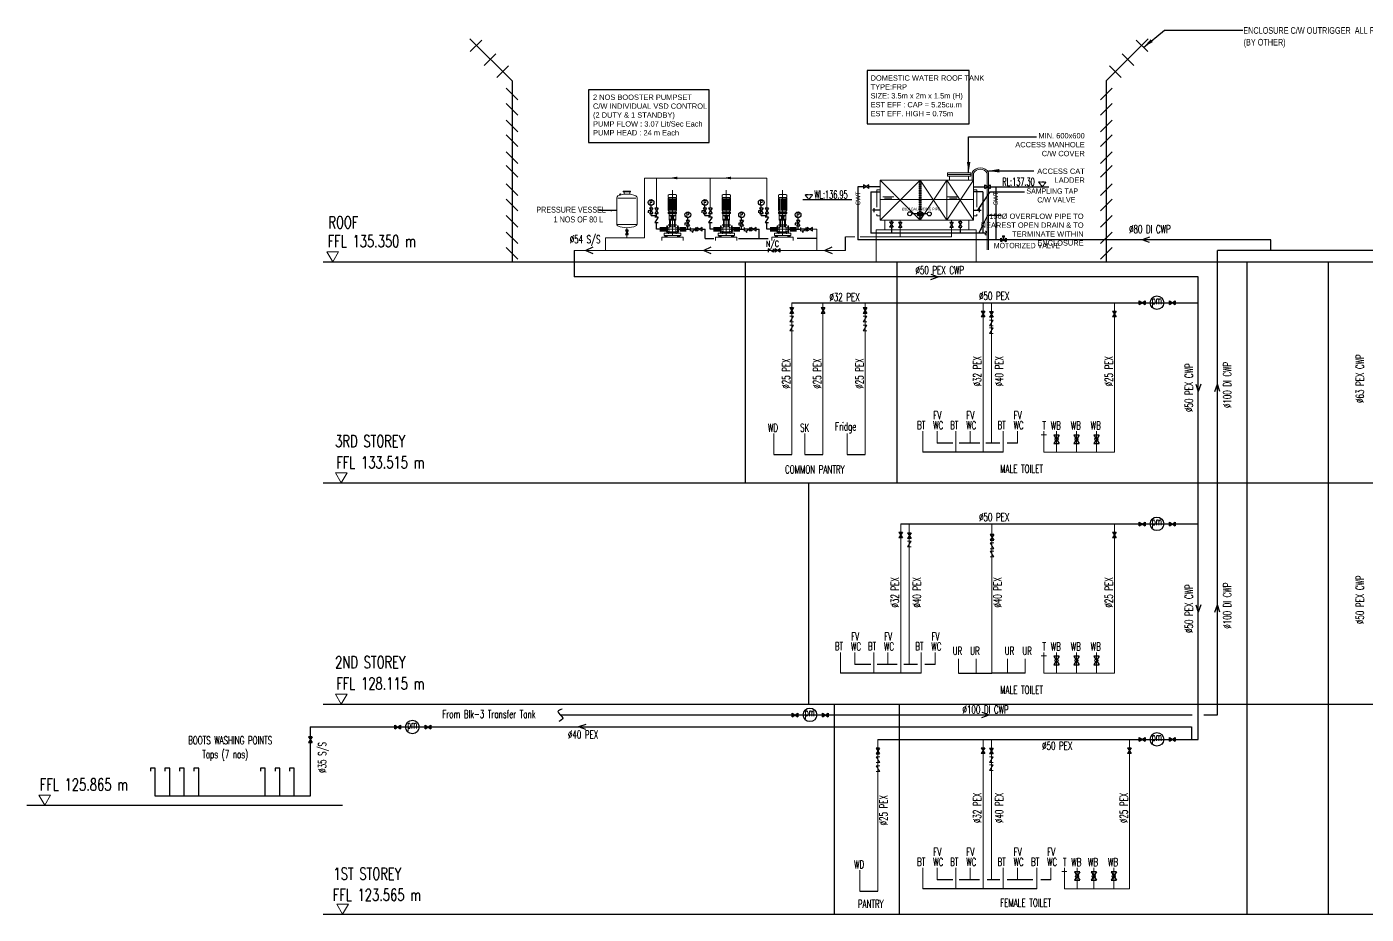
# Model space of a CAD drawing. Header units: millimetres. Extents: x -25453 to 37620, y -352922 to -318638.
# Drawn here: x -25453 to -347, y -335271 to -318638 of the extents above; entities that cross this region are included whole.
import ezdxf
from ezdxf.enums import TextEntityAlignment as Align

# ---------------------------------------------------------------- set-up
doc = ezdxf.new("R2010")
doc.units = ezdxf.units.MM
doc.header["$LTSCALE"] = 0.1
for name, pattern in [('CENTER2', [28.575, 19.05, -3.175, 3.175, -3.175]), ('CHCENTER', [2.875, 2.5, -0.125, 0.125, -0.125]), ('Hidden', [1785.9375, 1190.625, -595.3125]), ('HIDDEN2', [4.7625, 3.175, -1.5875])]:
    doc.linetypes.add(name, pattern=pattern)
doc.layers.get('0').update_dxf_attribs({"color": 8})
for name, color, linetype in [('1', 8, 'CHCENTER'), ('FLOOR', 7, 'Continuous'), ('M-_DWAT----_T-', 7, 'Continuous'), ('M-_DWATCOPI_--_N', 160, 'Continuous'), ('M-_DWATCOPI_E', 160, 'Continuous'), ('M-_DWATHOPI_E-_N_PIPE', 3, 'Continuous'), ('M-_DWATHOPI_E-_N_TEXT', 7, 'Continuous'), ('M1_ANOTT2S-_T-', 7, 'Continuous'), ('M1_DWATCWG-_E-', 150, 'Continuous'), ('M1_DWATCWP-_E-', 160, 'Continuous'), ('M1_DWATCWT-_E-', 3, 'Continuous')]:
    doc.layers.add(name, color=color, linetype=linetype)
for name, color, linetype, lineweight in [('M1_ANOTT2W-_T-', 2, 'Continuous', 15), ('M1_ANOTT3S-_T-', 3, 'Continuous', 20), ('M1_DWATEQPT_E-', 7, 'Continuous', 20)]:
    doc.layers.add(name, color=color, linetype=linetype, lineweight=lineweight)
doc.styles.add('Arial', font='arial.ttf', dxfattribs={"width": 0.8, "height": 450})
doc.styles.add('m1', font='arial.ttf', dxfattribs={"width": 0.75, "height": 175})
doc.styles.add('RomanS', font='romans__.ttf', dxfattribs={"width": 0.7, "height": 450})
doc.styles.add('Simplex', font='simplex_.ttf', dxfattribs={"width": 0.7, "height": 381.8394})
doc.styles.add('Simplex-0.65', font='simplex.shx', dxfattribs={"width": 0.65})
doc.dimstyles.get("Standard").update_dxf_attribs({"dimtxt": 0.18, "dimasz": 0.18, "dimexe": 0.18, "dimexo": 0.0625, "dimgap": 0.09, "dimtad": 0, "dimtih": 1, "dimtoh": 1, "dimdec": 4, "dimzin": 0, "dimdsep": 46, "dimtxsty": 'Standard', "dimcen": 0.09, "dimadec": 0, "dimazin": 0, "dimtfac": 1, "dimtdec": 4, "dimtofl": 0, "dimtmove": 0, "dimatfit": 3, "dimfxl": 0, "dimtolj": 1, "dimtzin": 0, "dimarcsym": 0})
doc.dimstyles.new('STANDARD$7', dxfattribs={"dimscale": 500, "dimtxt": 3, "dimasz": 2, "dimexe": 3, "dimexo": 2, "dimgap": 2, "dimtad": 0, "dimdec": 1, "dimzin": 15, "dimdsep": 46, "dimtxsty": 'RomanS', "dimcen": 2, "dimdle": 3, "dimclrd": 256, "dimclre": 256, "dimclrt": 6, "dimadec": 0, "dimazin": 0, "dimtfac": 1, "dimtdec": 1, "dimtix": 1, "dimtmove": 2, "dimatfit": 3, "dimfxl": 0, "dimtolj": 1, "dimtzin": 15, "dimarcsym": 0})

# ---------------------------------------------------------------- blocks, each defined once
blk = doc.blocks.new('83MVpump-el')
for p, q in [((240, 1696), (284, 1717)), ((240, 1605), (240, 1696)), ((240, 1570), (275, 1605)), ((240, 1605), (560, 1605)), ((240, 1570), (240, 1134)), ((259, 1569), (259, 1134)), ((271, 1569), (271, 1134)), ((284, 1717), (516, 1717)), ((289, 1569), (289, 1134)), ((300, 1569), (300, 1134)), ((339, 1569), (339, 1134)), ((351, 1569), (351, 1134)), ((381, 1569), (381, 1134)), ((393, 1569), (393, 1134)), ((407, 1569), (407, 1134)), ((419, 1569), (419, 1134)), ((449, 1569), (449, 1134)), ((461, 1569), (461, 1134)), ((500, 1569), (500, 1134)), ((511, 1569), (511, 1134)), ((560, 1696), (516, 1717)), ((525, 1605), (560, 1570)), ((529, 1569), (529, 1134)), ((541, 1569), (541, 1134)), ((560, 1605), (560, 1696)), ((560, 1570), (560, 1134)), ((240, 1132), (275, 1097)), ((240, 1049), (240, 1003)), ((240, 1049), (560, 1049)), ((240, 1026), (560, 1026)), ((275, 1097), (525, 1097)), ((525, 1097), (560, 1132)), ((560, 1049), (560, 1003)), ((183, 541), (176, 500)), ((209, 541), (183, 541)), ((209, 541), (209, 288)), ((560, 1003), (240, 1003)), ((240, 582), (312, 582)), ((240, 564), (312, 564)), ((278, 503), (263, 415)), ((275, 1003), (275, 762)), ((275, 951), (525, 951)), ((275, 921), (525, 921)), ((275, 762), (525, 762)), ((285, 509), (509, 509)), ((291, 762), (291, 582)), ((291, 564), (291, 509)), ((300, 792), (500, 792)), ((306, 762), (306, 582)), ((306, 564), (306, 509)), ((317, 792), (317, 797)), ((317, 797), (327, 797)), ((318, 582), (323, 582)), ((318, 564), (323, 564)), ((327, 797), (327, 792)), ((327, 762), (327, 582)), ((327, 564), (327, 509)), ((332, 582), (402, 582)), ((332, 564), (402, 564)), ((345, 921), (354, 792)), ((347, 894), (453, 894)), ((368, 881), (368, 874)), ((368, 865), (368, 853)), ((368, 844), (368, 834)), ((368, 827), (368, 818)), ((368, 809), (368, 801)), ((379, 881), (379, 874)), ((379, 865), (379, 853)), ((379, 844), (379, 834)), ((379, 827), (379, 818)), ((379, 809), (379, 801)), ((389, 881), (389, 874)), ((389, 865), (389, 853)), ((389, 844), (389, 834)), ((389, 827), (389, 818)), ((389, 809), (389, 801)), ((400, 881), (400, 874)), ((400, 865), (400, 853)), ((400, 844), (400, 834)), ((400, 827), (400, 818)), ((400, 809), (400, 801)), ((410, 582), (417, 582)), ((410, 564), (417, 564)), ((411, 881), (411, 874)), ((411, 865), (411, 853)), ((411, 844), (411, 834)), ((411, 827), (411, 818)), ((411, 809), (411, 801)), ((421, 881), (421, 874)), ((421, 865), (421, 853)), ((421, 844), (421, 834)), ((421, 827), (421, 818)), ((421, 809), (421, 801)), ((423, 582), (484, 582)), ((423, 564), (484, 564)), ((432, 881), (432, 874)), ((432, 865), (432, 853)), ((432, 844), (432, 834)), ((432, 827), (432, 818)), ((432, 809), (432, 801)), ((455, 921), (446, 792)), ((473, 797), (473, 792)), ((483, 797), (473, 797)), ((473, 762), (473, 582)), ((473, 564), (473, 509)), ((483, 792), (483, 797)), ((490, 582), (497, 582)), ((490, 564), (497, 564)), ((494, 762), (494, 582)), ((494, 564), (494, 509)), ((503, 582), (560, 582)), ((503, 564), (560, 564)), ((509, 762), (509, 582)), ((509, 564), (509, 509)), ((516, 503), (532, 415)), ((525, 1003), (525, 762)), ((586, 541), (611, 541)), ((586, 541), (586, 288)), ((611, 541), (619, 500)), ((176, 500), (168, 495)), ((168, 495), (168, 334)), ((176, 329), (168, 334)), ((176, 500), (176, 329)), ((183, 288), (176, 329)), ((209, 288), (183, 288)), ((209, 492), (275, 487)), ((209, 338), (274, 343)), ((245, 268), (252, 301)), ((252, 301), (548, 301)), ((260, 315), (260, 248)), ((279, 315), (263, 415)), ((271, 301), (279, 315)), ((279, 315), (521, 315)), ((516, 315), (532, 415)), ((586, 492), (519, 487)), ((586, 338), (520, 343)), ((529, 301), (521, 315)), ((540, 315), (540, 248)), ((555, 268), (548, 301)), ((586, 288), (611, 288)), ((611, 288), (619, 329)), ((619, 500), (626, 495)), ((619, 500), (619, 329)), ((619, 329), (626, 334)), ((626, 495), (626, 334))]:
    blk.add_line(p, q)
at = {"color": 9, "linetype": 'CENTER2'}
for p, q in [((400, 1876), (400, 172)), ((-18, 415), (812, 415))]:
    blk.add_line(p, q, dxfattribs=at)
at = {"color": 9}
for p, q in [((0, 120), (800, 120)), ((0, 120), (0, 0)), ((88, 268), (706, 268)), ((88, 188), (88, 268)), ((88, 188), (706, 188)), ((117, 120), (117, 188)), ((209, 188), (117, 170)), ((117, 170), (206, 166)), ((206, 166), (117, 152)), ((117, 152), (206, 143)), ((206, 143), (117, 120)), ((209, 120), (209, 188)), ((592, 120), (592, 188)), ((683, 188), (592, 170)), ((592, 170), (680, 166)), ((680, 166), (592, 152)), ((592, 152), (680, 143)), ((680, 143), (592, 120)), ((683, 120), (683, 188)), ((706, 188), (706, 268)), ((800, 120), (800, 0))]:
    blk.add_line(p, q, dxfattribs=at)
for centre, radius, start, end in [((228, 1108), 61.1, 281.31, 349.1151), ((572, 1108), 61.1, 190.8849, 258.69), ((285, 502), 7.04, 90, 170.103), ((509, 502), 7.04, 9.897, 90)]:
    blk.add_arc(centre, radius, start, end)
blk = doc.blocks.new('83flexi')
at = {"color": 7}
for p, q in [((-200, 81), (-200, -81)), ((-200, 81), (-176, -81)), ((-176, -81), (-160, 81)), ((-160, 81), (-136, -81)), ((-136, -81), (-120, 81)), ((-120, 81), (-96, -81)), ((-96, -81), (-80, 81)), ((-80, 81), (-56, -81)), ((-56, -81), (-40, 81)), ((-40, 81), (-16, -81)), ((-16, -81), (0, 81)), ((0, 81), (0, -81))]:
    blk.add_line(p, q, dxfattribs=at)
blk = doc.blocks.new('83strainer')
at = {"color": 7}
for p, q in [((-200, 69), (-200, -69)), ((-200, 0), (0, 0)), ((-200, 0), (-84, -85)), ((0, 69), (0, -69)), ((-113, -123), (-55, -48))]:
    blk.add_line(p, q, dxfattribs=at)
blk = doc.blocks.new('83GATE')
at = {"layer": 'M1_DWATCWP-_E-'}
for p, q in [((-200, -64), (-200, 64)), ((-200, 64), (0, -64)), ((-200, -64), (0, 64)), ((0, 64), (0, -64))]:
    blk.add_line(p, q, dxfattribs=at)
blk = doc.blocks.new('83check')
at = {"color": 7, "linetype": 'Continuous'}
for p, q in [((-200, -64), (0, 64)), ((-200, -64), (-200, 64)), ((0, 64), (0, -64))]:
    blk.add_line(p, q, dxfattribs=at)
blk = doc.blocks.new('83PNEU-TANK')
at = {"layer": 'M1_DWATEQPT_E-'}
for p, q in [((-600, 1757), (-600, 220)), ((-526, 1741), (530, 1741)), ((-216, 2107), (-216, 2155)), ((-216, 2155), (216, 2155)), ((-216, 2131), (216, 2131)), ((-216, 2107), (216, 2107)), ((-168, 1966), (-168, 2107)), ((168, 1966), (168, 2107)), ((216, 2107), (216, 2155)), ((359, 1927), (375, 1976)), ((363, 1980), (371, 2002)), ((432, 1957), (363, 1980)), ((439, 1980), (371, 2002)), ((405, 1913), (420, 1961)), ((432, 1957), (439, 1980)), ((600, 1757), (600, 220)), ((-600, 187), (600, 187))]:
    blk.add_line(p, q, dxfattribs=at)
for centre, radius, start, end in [((-480, 1757), 120, 113.53658, 180), ((0, 655), 1322, 66.46342, 113.53658), ((480, 1757), 120, 0, 66.46342), ((0, 1322), 1322, 246.46342, 293.53658)]:
    blk.add_arc(centre, radius, start, end, dxfattribs=at)
at = {"layer": 'M1_DWATEQPT_E-', "linetype": 'Hidden'}
for centre, start, end in [((-480, 220), 180, 246.46342), ((480, 220), 293.53658, 0)]:
    blk.add_arc(centre, 120, start, end, dxfattribs=at)
blk = doc.blocks.new('A$C1F332EBA')
at = {"layer": 'M-_DWATHOPI_E-_N_PIPE', "color": 7, "linetype": 'Continuous'}
for p, q in [((0, 5573, 0), (1053, 4520, 0)), ((11, 5252, 0), (301, 5542, 0)), ((358, 4904), (648, 5195)), ((677, 4605, 0), (967, 4896, 0)), ((1053, 4520, 0), (1053, 0, 0)), ((904, 4338, 0), (1195, 4048, 0)), ((904, 3954, 0), (1195, 3663, 0)), ((904, 3543, 0), (1195, 3252, 0)), ((904, 3174, 0), (1195, 2883, 0)), ((904, 2747, 0), (1195, 2457, 0)), ((904, 2409, 0), (1195, 2118, 0)), ((904, 1952, 0), (1195, 1661, 0)), ((904, 1564, 0), (1195, 1273, 0)), ((904, 1156, 0), (1195, 866, 0)), ((904, 745, 0), (1195, 455, 0)), ((904, 361, 0), (1195, 70, 0))]:
    blk.add_line(p, q, dxfattribs=at)
blk = doc.blocks.new('83nbtap-g')
at = {"color": 5}
for p, q in [((0, 0), (290, 0)), ((223, -75), (223, 75))]:
    blk.add_line(p, q, dxfattribs=at)

msp = doc.modelspace()

# ---------------------------------------------------------------- linework, layer by layer
at = {"color": 7, "lineweight": 25}
for p, q in [((-19897, -323043), (21616, -323043)), ((-19897, -327188), (21616, -327188)), ((-19897, -331334), (21616, -331334)), ((-25453, -333229), (-19538, -333229)), ((-19897, -335271), (21616, -335271))]:
    msp.add_line(p, q, dxfattribs=at)
at = {"color": 7, "lineweight": 18, "flags": 128}
for points in [[(-19718, -323043), (-19609, -322854), (-19827, -322854)], [(-19560, -327188), (-19451, -327000), (-19669, -327000)], [(-19560, -331334), (-19451, -331145), (-19669, -331145)], [(-25116, -333229), (-25007, -333040), (-25225, -333040)], [(-19533, -335271), (-19424, -335083), (-19642, -335083)]]:
    msp.add_lwpolyline(points, close=True, dxfattribs=at)
at = {"layer": '1', "color": 7, "lineweight": -3}
for p, q in [((-6348, -321547, 1), (-6487, -321547, 1)), ((-6418, -321635, 0), (-6487, -321547, 1)), ((-6418, -321635, 0), (-6348, -321547, 1)), ((-10723, -321788, 1), (-10862, -321788, 1)), ((-10793, -321876, 0), (-10862, -321788, 1)), ((-10793, -321876, 0), (-10723, -321788, 1))]:
    msp.add_line(p, q, dxfattribs=at)
at = {"layer": '1', "color": 7, "linetype": 'Continuous', "lineweight": -3}
for p, q in [((-7291, -321635, 0), (-6298, -321635, 0)), ((-10906, -321876, 0), (-9987, -321876, 0))]:
    msp.add_line(p, q, dxfattribs=at)
at = {"layer": 'M-_DWATCOPI_--_N'}
for p, q in [((-2137, -322631, 0), (-9874, -322631, 0)), ((-2137, -322832, 0), (-2137, -322631, 0)), ((-20139, -331762), (-3622, -331762)), ((-3622, -331762), (-3622, -331994, 0))]:
    msp.add_line(p, q, dxfattribs=at)
at = {"layer": 'M-_DWATCOPI_--_N', "color": 8}
for p, q in [((-11982, -327188), (-11982, -323043)), ((-9141, -327188), (-9141, -323043)), ((-2577, -327188), (-2577, -323043)), ((-1055, -327188), (-1055, -323043)), ((-10794, -331334), (-10794, -327188)), ((-2577, -331334), (-2577, -327188)), ((-1055, -331334), (-1055, -327188)), ((-10312, -335271), (-10312, -331334)), ((-9093, -335271), (-9093, -331334)), ((-2577, -335271), (-2577, -331334)), ((-1055, -335271), (-1055, -331334))]:
    msp.add_line(p, q, dxfattribs=at)
at = {"layer": 'M-_DWATCOPI_E'}
for p, q in [((-9768, -321635, 0), (-9874, -321635, 0)), ((-9874, -321635, 0), (-9874, -321978, 0)), ((-9462, -321635, 0), (-9668, -321635, 0)), ((-7703, -321635, 0), (-7497, -321635, 0)), ((-7397, -321635, 0), (-7291, -321635, 0)), ((-7291, -321635, 0), (-7291, -321951, 0)), ((-9874, -321966, 0), (-9874, -322631, 0)), ((-7291, -321966, 0), (-7291, -322631, 0)), ((-10109, -322831, -3), (-10109, -322572, -3)), ((-15190, -322831, -3), (-15190, -323326, -3)), ((-3137, -331535), (-3137, -322832)), ((9565, -322832, 0), (-3137, -322832)), ((-3494, -323326, -1), (-15190, -323326, -2)), ((-3494, -331994), (-3494, -323326)), ((-11116, -323810, 0), (-4900, -323810, 0)), ((-4900, -323810, 0), (-4618, -323810, 0)), ((-4900, -323810, 0), (-4618, -323810, 0)), ((-4732, -323810, 0), (-3494, -323810)), ((-7150, -326610, 0), (-8657, -326610, 0)), ((-8094, -326443, 0), (-8392, -326443, 0)), ((-7592, -326443, 0), (-7974, -326443, 0)), ((-7217, -326443, 0), (-7474, -326443, 0)), ((-6885, -326443, 0), (-7078, -326443, 0)), ((-11453, -326653, 0), (-11116, -326653, 0)), ((-10868, -326653, 0), (-10531, -326653, 0)), ((-10077, -326653, 0), (-9740, -326653, 0)), ((-9071, -327955, 0), (-4900, -327955, 0)), ((-4900, -327955, 0), (-4618, -327955, 0)), ((-4900, -327955, 0), (-4618, -327955, 0)), ((-4732, -327955, 0), (-3494, -327955)), ((-9635, -330588, 0), (-9933, -330588, 0)), ((-9138, -330588, 0), (-9516, -330588, 0)), ((-8758, -330588, 0), (-9015, -330588, 0)), ((-8427, -330588, 0), (-8620, -330588, 0)), ((-8692, -330756, 0), (-10199, -330756, 0)), ((-7987, -330756, 0), (-7363, -330756, 0)), ((-6739, -330756, 0), (-7363, -330756, 0)), ((-15451, -331535), (-3609, -331535)), ((-3389, -331535), (-3137, -331535)), ((-20139, -331762), (-20139, -333058)), ((-9501, -331994, 0), (-4900, -331994, 0)), ((-4900, -331994, 0), (-4618, -331994, 0)), ((-4900, -331994, 0), (-4618, -331994, 0)), ((-4732, -331994, 0), (-3494, -331994)), ((-23047, -332533), (-23136, -332533)), ((-23136, -332533), (-23136, -332591)), ((-23047, -333058), (-23047, -332533)), ((-22774, -332533), (-22864, -332533)), ((-22864, -332533), (-22864, -332591)), ((-22774, -333058), (-22774, -332533)), ((-22502, -332533), (-22591, -332533)), ((-22591, -332533), (-22591, -332591)), ((-22502, -333058), (-22502, -332533)), ((-22230, -332533), (-22319, -332533)), ((-22319, -332533), (-22319, -332591)), ((-22230, -333058), (-22230, -332533)), ((-20983, -332533), (-21073, -332533)), ((-21073, -332533), (-21073, -332591)), ((-20983, -333058), (-20983, -332533)), ((-20711, -332533), (-20800, -332533)), ((-20800, -332533), (-20800, -332591)), ((-20711, -333058), (-20711, -332533)), ((-20439, -332533), (-20528, -332533)), ((-20528, -332533), (-20528, -332591)), ((-20439, -333058), (-20439, -332533)), ((-20139, -333058), (-23047, -333058)), ((-8094, -334628, 0), (-8392, -334628, 0)), ((-7595, -334628, 0), (-7974, -334628, 0)), ((-7217, -334628, 0), (-7451, -334628, 0)), ((-6593, -334628, 0), (-7078, -334628, 0)), ((-6256, -334628, 0), (-6443, -334628, 0)), ((-9838, -334838, 0), (-9501, -334838, 0)), ((-6521, -334795, 0), (-8657, -334795, 0))]:
    msp.add_line(p, q, dxfattribs=at)
msp.add_spline([(-15416, -331427), (-15498, -331471), (-15407, -331597), (-15481, -331658)], degree=3, dxfattribs=at)
at = {"layer": 'M-_DWATHOPI_E-_N_TEXT', "elevation": -3}
for points in [[(-9703, -320458), (-7790, -320458), (-7790, -319459), (-9703, -319459)], [(-14924, -320804), (-12660, -320804), (-12660, -319818), (-14924, -319818)]]:
    msp.add_lwpolyline(points, close=True, dxfattribs=at)
at = {"layer": 'M1_DWATCWG-_E-', "color": 6, "ltscale": 0.5}
for p, q in [((-9632, -321730, 0), (-9632, -322509, 0)), ((-9632, -321730, 0), (-9458, -321730, 0)), ((-7533, -321730, 0), (-7707, -321730, 0)), ((-7533, -321730, 0), (-7533, -322509, 0)), ((-9248, -322265, 0), (-9248, -322293, 0)), ((-7957, -322265, 0), (-7957, -322293, 0)), ((-7478, -322509, 0), (-9632, -322509, 0)), ((-9248, -322393, 0), (-9248, -322509, 0)), ((-7957, -322393, 0), (-7957, -322509, 0))]:
    msp.add_line(p, q, dxfattribs=at)
at = {"layer": 'M1_DWATCWP-_E-', "lineweight": 0}
for p, q in [((-13876, -321472, -3), (-13876, -322592, -3)), ((-11584, -321472, -3), (-13876, -321472, -3)), ((-13651, -322036, -3), (-13651, -321472, -3)), ((-12641, -322036, -3), (-12641, -321472, -3)), ((-11584, -322036, -3), (-11584, -321472, -3)), ((-9084, -322265, 0), (-9084, -322300, 0)), ((-8120, -322265, 0), (-8120, -322300, 0)), ((-13876, -322592, -3), (-14607, -322592, -3)), ((-14607, -322592, -3), (-14607, -322831, -3)), ((-14205, -322404, -3), (-14205, -322448, -3)), ((-14205, -322533, -3), (-14205, -322592, -3)), ((-10645, -322434, -3), (-10725, -322434, -3)), ((-10645, -322607, -3), (-10645, -322434, -3)), ((-10645, -322607, -3), (-10645, -322831, -3)), ((-10109, -322572, -3), (-9933, -322572, -3)), ((-9830, -322572, -2), (-8120, -322572, 0)), ((-9084, -322400, 0), (-9084, -322572, 0)), ((-8120, -322400, 0), (-8120, -322572, 0)), ((-15190, -322831, -3), (-10109, -322831, -3)), ((-11116, -323810, 0), (-11116, -326653, 0)), ((-10531, -323810, 0), (-10531, -326653, 0)), ((-9740, -323810, 0), (-9740, -326653, 0)), ((-7529, -323810, 0), (-7529, -326610, 0)), ((-7371, -323810, 0), (-7371, -326443, 0)), ((-5066, -323810, 0), (-5066, -326610, 0)), ((-11150, -324063, 0), (-11081, -324063, 0)), ((-11081, -324063, 0), (-11150, -324170, 0)), ((-11116, -323902, 0), (-11116, -324136, 0)), ((-11116, -324009, 0), (-11116, -324063, 0)), ((-11116, -324009, 0), (-11116, -324063, 0)), ((-10531, -323902, 0), (-10531, -324136, 0)), ((-10531, -324009, 0), (-10531, -324063, 0)), ((-10531, -324009, 0), (-10531, -324063, 0)), ((-9774, -324063, 0), (-9705, -324063, 0)), ((-9705, -324063, 0), (-9774, -324170, 0)), ((-9740, -323902, 0), (-9740, -324136, 0)), ((-9740, -324009, 0), (-9740, -324063, 0)), ((-9740, -324009, 0), (-9740, -324063, 0)), ((-7371, -323974, 0), (-7371, -324208, 0)), ((-7371, -324081, 0), (-7371, -324136, 0)), ((-7371, -324081, 0), (-7371, -324136, 0)), ((-11150, -324170, 0), (-11081, -324170, 0)), ((-11150, -324233, 0), (-11081, -324233, 0)), ((-11081, -324233, 0), (-11150, -324339, 0)), ((-11150, -324339, 0), (-11081, -324339, 0)), ((-9774, -324170, 0), (-9705, -324170, 0)), ((-9774, -324233, 0), (-9705, -324233, 0)), ((-9705, -324233, 0), (-9774, -324339, 0)), ((-9774, -324339, 0), (-9705, -324339, 0)), ((-7405, -324136, 0), (-7337, -324136, 0)), ((-7337, -324136, 0), (-7405, -324243, 0)), ((-7405, -324243, 0), (-7337, -324243, 0)), ((-7405, -324281, 0), (-7337, -324281, 0)), ((-7337, -324281, 0), (-7405, -324388, 0)), ((-7405, -324388, 0), (-7337, -324388, 0)), ((-11453, -326653, 0), (-11453, -326261, 0)), ((-10868, -326653, 0), (-10868, -326261, 0)), ((-10077, -326653, 0), (-10077, -326261, 0)), ((-8657, -326610, 0), (-8657, -326219, 0)), ((-8392, -326443, 0), (-8392, -326219, 0)), ((-8037, -326610, 0), (-8037, -326219, 0)), ((-7772, -326443, 0), (-7772, -326219, 0)), ((-7150, -326610, 0), (-7150, -326219, 0)), ((-6885, -326443, 0), (-6885, -326219, 0)), ((-6439, -326285), (-6341, -326285)), ((-6390, -326610, 0), (-6390, -326219, 0)), ((-6151, -326610, 0), (-6151, -326219, 0)), ((-5777, -326610, 0), (-5777, -326219, 0)), ((-5403, -326610, 0), (-5403, -326219, 0)), ((-6390, -326610, 0), (-5066, -326610, 0)), ((-9071, -327955, 0), (-9071, -330756, 0)), ((-8913, -327955, 0), (-8913, -330588, 0)), ((-8913, -328120, 0), (-8913, -328354, 0)), ((-7363, -327955, 0), (-7363, -330756, 0)), ((-7363, -327955, 0), (-7363, -328154, 0)), ((-5066, -327955, 0), (-5066, -330756, 0)), ((-8947, -328281, 0), (-8878, -328281, 0)), ((-8878, -328281, 0), (-8947, -328388, 0)), ((-8947, -328388, 0), (-8878, -328388, 0)), ((-8913, -328227, 0), (-8913, -328281, 0)), ((-8913, -328227, 0), (-8913, -328281, 0)), ((-7329, -328313, 0), (-7398, -328313, 0)), ((-7398, -328313, 0), (-7329, -328420, 0)), ((-7363, -328259, 0), (-7363, -328313, 0)), ((-7363, -328259, 0), (-7363, -328313, 0)), ((-7329, -328420, 0), (-7398, -328420, 0)), ((-7329, -328467, 0), (-7398, -328467, 0)), ((-7398, -328467, 0), (-7329, -328573, 0)), ((-7329, -328573, 0), (-7398, -328573, 0)), ((-10199, -330756, 0), (-10199, -330364, 0)), ((-9933, -330588, 0), (-9933, -330364, 0)), ((-9579, -330756, 0), (-9579, -330364, 0)), ((-9313, -330588, 0), (-9313, -330364, 0)), ((-8692, -330756, 0), (-8692, -330364, 0)), ((-8427, -330588, 0), (-8427, -330364, 0)), ((-6390, -330756, 0), (-6390, -330364, 0)), ((-6151, -330756, 0), (-6151, -330364, 0)), ((-5777, -330756, 0), (-5777, -330364, 0)), ((-5403, -330756, 0), (-5403, -330364, 0)), ((-7987, -330756, 0), (-7987, -330486, 0)), ((-7658, -330756, 0), (-7658, -330486, 0)), ((-7069, -330756, 0), (-7069, -330486, 0)), ((-6739, -330756, 0), (-6739, -330486, 0)), ((-6439, -330430), (-6341, -330430)), ((-6390, -330756, 0), (-5066, -330756, 0)), ((-9501, -331994, 0), (-9501, -334838, 0)), ((-7529, -331994, 0), (-7529, -334795, 0)), ((-7371, -331994, 0), (-7371, -334628, 0)), ((-4787, -331994, 0), (-4787, -334795, 0)), ((-9466, -332321, 0), (-9535, -332321, 0)), ((-9535, -332321, 0), (-9466, -332428, 0)), ((-9501, -332159, 0), (-9501, -332393, 0)), ((-9501, -332266, 0), (-9501, -332321, 0)), ((-9501, -332266, 0), (-9501, -332321, 0)), ((-7405, -332321, 0), (-7337, -332321, 0)), ((-7337, -332321, 0), (-7405, -332428, 0)), ((-7371, -332159, 0), (-7371, -332393, 0)), ((-7371, -332266, 0), (-7371, -332321, 0)), ((-7371, -332266, 0), (-7371, -332321, 0)), ((-9466, -332428, 0), (-9535, -332428, 0)), ((-9466, -332490, 0), (-9535, -332490, 0)), ((-9535, -332490, 0), (-9466, -332597, 0)), ((-9466, -332597, 0), (-9535, -332597, 0)), ((-7405, -332428, 0), (-7337, -332428, 0)), ((-7405, -332470, 0), (-7337, -332470, 0)), ((-7337, -332470, 0), (-7405, -332577, 0)), ((-7405, -332577, 0), (-7337, -332577, 0)), ((-8657, -334795, 0), (-8657, -334403, 0)), ((-8392, -334628, 0), (-8392, -334403, 0)), ((-8037, -334795, 0), (-8037, -334403, 0)), ((-7772, -334628, 0), (-7772, -334403, 0)), ((-7150, -334795, 0), (-7150, -334403, 0)), ((-6885, -334628, 0), (-6885, -334403, 0)), ((-6521, -334795, 0), (-6521, -334403, 0)), ((-6256, -334628, 0), (-6256, -334403, 0)), ((-6005, -334795, 0), (-6005, -334403, 0)), ((-5766, -334795, 0), (-5766, -334403, 0)), ((-5453, -334795, 0), (-5453, -334403, 0)), ((-5079, -334795, 0), (-5079, -334403, 0)), ((-9838, -334838, 0), (-9838, -334446, 0)), ((-6055, -334470), (-5956, -334470)), ((-6005, -334795, 0), (-4787, -334795, 0))]:
    msp.add_line(p, q, dxfattribs=at)
at = {"layer": 'M1_DWATCWP-_E-', "color": 7, "ltscale": 0.5}
for p, q in [((-13752, -322086, -3), (-13807, -322086, -3)), ((-13807, -322086, -3), (-13807, -322127, -3)), ((-13752, -322036, -3), (-13752, -321985, -3)), ((-12743, -322086, -3), (-12797, -322086, -3)), ((-12797, -322086, -3), (-12797, -322127, -3)), ((-12743, -322036, -3), (-12743, -321985, -3)), ((-11685, -322086, -3), (-11739, -322086, -3)), ((-11739, -322086, -3), (-11739, -322127, -3)), ((-11685, -322036, -3), (-11685, -321985, -3)), ((-13752, -322173, -3), (-13752, -322136, -3)), ((-13063, -322317, -3), (-13117, -322317, -3)), ((-13117, -322317, -3), (-13117, -322358, -3)), ((-13063, -322267, -3), (-13063, -322215, -3)), ((-12743, -322173, -3), (-12743, -322136, -3)), ((-12054, -322317, -3), (-12108, -322317, -3)), ((-12108, -322317, -3), (-12108, -322358, -3)), ((-12054, -322267, -3), (-12054, -322215, -3)), ((-11685, -322173, -3), (-11685, -322136, -3)), ((-10996, -322317, -3), (-11050, -322317, -3)), ((-11050, -322317, -3), (-11050, -322358, -3)), ((-10996, -322267, -3), (-10996, -322215, -3)), ((-13063, -322434, -3), (-13063, -322367, -3)), ((-12054, -322434, -3), (-12054, -322367, -3)), ((-10996, -322434, -3), (-10996, -322367, -3))]:
    msp.add_line(p, q, dxfattribs=at)
at = {"layer": 'M1_DWATCWP-_E-', "color": 7, "linetype": 'Continuous', "ltscale": 0.5}
for p, q in [((-13752, -322173, -3), (-13651, -322173, -3)), ((-13651, -322206, -3), (-13651, -322136, -3)), ((-13651, -322434, -3), (-13651, -322306, -3)), ((-12743, -322173, -3), (-12641, -322173, -3)), ((-12641, -322206, -3), (-12641, -322136, -3)), ((-12641, -322434, -3), (-12641, -322306, -3)), ((-11685, -322173, -3), (-11584, -322173, -3)), ((-11584, -322206, -3), (-11584, -322136, -3)), ((-11584, -322434, -3), (-11584, -322306, -3)), ((-13465, -322434, -3), (-13651, -322434, -3)), ((-13236, -322434, -3), (-13208, -322434, -3)), ((-13108, -322434, -3), (-13019, -322434, -3)), ((-12919, -322434, -3), (-12892, -322434, -3)), ((-12792, -322434, -3), (-12737, -322434, -3)), ((-12737, -322607, -3), (-12737, -322434, -3)), ((-12737, -322607, -3), (-12578, -322607, -3)), ((-12455, -322434, -3), (-12641, -322434, -3)), ((-12226, -322434, -3), (-12198, -322434, -3)), ((-12112, -322607, -3), (-11556, -322607, -3)), ((-12098, -322434, -3), (-12009, -322434, -3)), ((-11909, -322434, -3), (-11882, -322434, -3)), ((-11782, -322434, -3), (-11727, -322434, -3)), ((-11727, -322607, -3), (-11727, -322434, -3)), ((-11398, -322434, -3), (-11584, -322434, -3)), ((-11169, -322434, -3), (-11140, -322434, -3)), ((-11040, -322434, -3), (-10952, -322434, -3)), ((-10645, -322607, -3), (-11013, -322607, -3)), ((-10852, -322434, -3), (-10825, -322434, -3))]:
    msp.add_line(p, q, dxfattribs=at)
at = {"layer": 'M1_DWATCWP-_E-', "lineweight": -3}
for p, q in [((-4409, -322582, 0), (-4546, -322631, 0)), ((-14846, -322769, -3), (-14977, -322831, -3)), ((-14977, -322831, -3), (-14843, -322889, -3)), ((-12633, -322769, -3), (-12764, -322831, -3)), ((-12764, -322831, -3), (-12630, -322889, -3)), ((-10362, -322769, -3), (-10494, -322831, -3)), ((-10494, -322831, -3), (-10359, -322889, -3)), ((-4409, -322679, 0), (-4546, -322631, 0)), ((-8508, -323277, -2), (-8371, -323326, -2)), ((-8508, -323374, -2), (-8371, -323326, -2)), ((-3543, -325334, 0), (-3494, -325471)), ((-3446, -325334, 0), (-3494, -325471)), ((-3185, -325475, 0), (-3137, -325338)), ((-3088, -325475, 0), (-3137, -325338)), ((-3543, -329475, 0), (-3494, -329612)), ((-3446, -329475, 0), (-3494, -329612)), ((-3185, -329612, 0), (-3137, -329475)), ((-3088, -329612, 0), (-3137, -329475)), ((-7552, -331486, 0), (-7415, -331535)), ((-7552, -331583, 0), (-7415, -331535)), ((-14972, -331713, 0), (-15109, -331762)), ((-14972, -331811, 0), (-15109, -331762))]:
    msp.add_line(p, q, dxfattribs=at)
at = {"layer": 'M1_DWATCWP-_E-', "ltscale": 0.5}
msp.add_line((-11429, -322831, -3), (-11457, -322831, -3), dxfattribs=at)
at = {"layer": 'M1_DWATCWP-_E-', "color": 7, "ltscale": 0.5}
for centre in [(-13752, -321930, -3), (-13063, -322161, -3), (-12743, -321930, -3), (-12054, -322161, -3), (-11685, -321930, -3), (-10996, -322161, -3)]:
    msp.add_circle(centre, 54.2, dxfattribs=at)
at = {"layer": 'M1_DWATCWP-_E-', "lineweight": -3}
for centre in [(-4269, -323810, 0), (-4269, -327955, 0), (-18225, -331762, 0), (-10774, -331535, 0), (-4269, -331994, 0)]:
    msp.add_circle(centre, 127, dxfattribs=at)
at = {"layer": 'M1_DWATCWP-_E-', "lineweight": 0}
for centre in [(-6151, -326370, 0), (-5777, -326370, 0), (-5403, -326370, 0), (-6151, -330515, 0), (-5777, -330515, 0), (-5403, -330515, 0), (-5766, -334555, 0), (-5453, -334555, 0), (-5079, -334555, 0)]:
    msp.add_circle(centre, 33.9, dxfattribs=at)
for points in [[(-13411, -321472, -3), (-13261, -321497, -3), (-13261, -321447, -3)], [(-12401, -321472, -3), (-12251, -321497, -3), (-12251, -321447, -3)]]:
    msp.add_solid(points, dxfattribs=at)
at = {"layer": 'M1_DWATCWT-_E-', "color": 7, "ltscale": 0.5}
msp.add_line((-8575, -322144, 0), (-8867, -322143, 0), dxfattribs=at)
for centre in [(-8904, -322143, 0), (-8537, -322144, 0)]:
    msp.add_circle(centre, 37.5, dxfattribs=at)
at = {"layer": 'M1_DWATEQPT_E-', "ltscale": 0.5}
for p, q in [((-9457, -322265, 0), (-9457, -321515, 0)), ((-9457, -322265, 0), (-9457, -321515, 0)), ((-8707, -322265, 0), (-8707, -321515, 0)), ((-8207, -322265, 0), (-8207, -321515, 0)), ((-9457, -321765, 0), (-9459, -321765, 0)), ((-9457, -321765, 0), (-9459, -321765, 0))]:
    msp.add_line(p, q, dxfattribs=at)
at = {"layer": 'M1_DWATEQPT_E-', "linetype": 'Continuous', "ltscale": 0.5}
for p, q in [((-8707, -322265, 0), (-9457, -321515, 0)), ((-9457, -322265, 0), (-8707, -321515, 0)), ((-8207, -322265, 0), (-8707, -321515, 0)), ((-8707, -322265, 0), (-8207, -321515, 0)), ((-7707, -321515, 0), (-8207, -322265, 0)), ((-8207, -321515, 0), (-7707, -322265, 0))]:
    msp.add_line(p, q, dxfattribs=at)
at = {"layer": 'M1_DWATEQPT_E-', "color": 7, "linetype": 'HIDDEN2', "ltscale": 0.5}
for p, q in [((-8727, -321515, 0), (-8727, -322265, 0)), ((-8687, -321515, 0), (-8687, -322265, 0))]:
    msp.add_line(p, q, dxfattribs=at)
at = {"layer": 'M1_DWATEQPT_E-', "color": 9, "ltscale": 0.5}
for p, q in [((-7761, -321372, 0), (-8198, -321372, 0)), ((-8198, -321437, 0), (-8198, -321372, 0)), ((-7761, -321404, 0), (-8198, -321404, 0)), ((-7761, -321437, 0), (-8198, -321437, 0)), ((-8157, -321515, 0), (-8157, -321437, 0)), ((-7801, -321515, 0), (-7801, -321437, 0)), ((-7761, -321437, 0), (-7761, -321372, 0)), ((-7735, -321515, 0), (-7735, -321372, 0)), ((-7735, -321515, 0), (-7735, -321372, 0)), ((-7707, -321515, 0), (-7707, -321380, 0)), ((-7454, -321380, 0), (-7454, -321572, 0)), ((-7454, -321455, 0), (-7454, -322817, 0)), ((-7426, -321372, 0), (-7426, -321572, 0)), ((-7426, -321455, 0), (-7426, -322817, 0)), ((-9519, -321695, 0), (-9519, -322020, 0)), ((-9458, -321695, 0), (-9519, -321695, 0)), ((-9406, -321824, 0), (-9200, -321824, 0)), ((-9376, -321850, 0), (-9237, -321850, 0)), ((-7986, -321824, 0), (-8193, -321824, 0)), ((-8017, -321850, 0), (-8155, -321850, 0)), ((-7707, -321695, 0), (-7645, -321695, 0)), ((-7645, -321695, 0), (-7645, -322020, 0)), ((-9321, -321876, 0), (-9280, -321876, 0)), ((-8071, -321876, 0), (-8112, -321876, 0)), ((-9519, -322148, 0), (-9519, -322183, 0)), ((-9458, -322183, 0), (-9519, -322183, 0)), ((-9368, -322265, 0), (-9368, -322445, 0)), ((-7707, -322265, 0), (-7876, -322265, 0)), ((-7797, -322265, 0), (-7797, -322445, 0)), ((-7707, -322183, 0), (-7645, -322183, 0)), ((-7645, -322148, 0), (-7645, -322183, 0)), ((-9530, -323043, 0), (-9530, -322445, 0)), ((-7658, -322445, 0), (-9530, -322445, 0)), ((-7658, -323043), (-7658, -322445, 0))]:
    msp.add_line(p, q, dxfattribs=at)
at = {"layer": 'M1_DWATEQPT_E-', "color": 9, "linetype": 'Hidden', "ltscale": 100}
msp.add_line((-9457, -321876, 0), (-7707, -321876, 0), dxfattribs=at)
at = {"layer": 'M1_DWATEQPT_E-', "color": 5, "linetype": 'Continuous', "ltscale": 0.5}
msp.add_line((-7146, -322631, 0), (-7146, -322581, 0), dxfattribs=at)
at = {"layer": 'M1_DWATEQPT_E-', "ltscale": 0.5, "elevation": 0}
msp.add_lwpolyline([(-9457, -321515), (-7707, -321515), (-7707, -322265), (-9457, -322265)], close=True, dxfattribs=at)
at = {"layer": 'M1_DWATEQPT_E-', "color": 5, "linetype": 'Continuous', "ltscale": 0.5, "elevation": 0}
msp.add_lwpolyline([(-7165, -322553), (-7127, -322553), (-7127, -322581), (-7165, -322581)], close=True, dxfattribs=at)
at = {"layer": 'M1_DWATEQPT_E-', "color": 5, "linetype": 'Continuous', "ltscale": 0.5}
msp.add_circle((-7146, -322631, 0), 15.6, dxfattribs=at)
at = {"layer": 'M1_DWATEQPT_E-', "color": 9, "ltscale": 0.5}
for radius, start, end in [(177, 29.189, 150.811), (149, 31.8908, 148.1092)]:
    msp.add_arc((-7580, -321458, 0), radius, start, end, dxfattribs=at)

# ---------------------------------------------------------------- block references
at = {"layer": 'M-_DWATCOPI_E', "xscale": -0.5333333333333333, "yscale": 0.5333333333333333, "zscale": 0.5333333333333333, "rotation": 90}
msp.add_blockref('83GATE', (-20139, -332051), dxfattribs=at)
at = {"layer": 'M-_DWATHOPI_E-_N_PIPE', "yscale": 0.75, "zscale": 0.75}
for p, xscale in [((-17148, -323043, 0), 0.75), ((-4433, -323043, 0), -0.75)]:
    msp.add_blockref('A$C1F332EBA', p, dxfattribs=dict(at, xscale=xscale))
at = {"layer": 'M1_DWATCWG-_E-', "color": 140, "linetype": 'Continuous', "ltscale": 0.5, "yscale": 0.5, "zscale": 0.5}
for p, xscale in [((-9458, -322077, 0), -0.5), ((-7707, -322077, 0), 0.5)]:
    msp.add_blockref('83nbtap-g', p, dxfattribs=dict(at, xscale=xscale))
at = {"layer": 'M1_DWATCWP-_E-', "color": 7, "linetype": 'Continuous', "ltscale": 0.5, "xscale": -0.5, "yscale": 0.5, "zscale": 0.5, "rotation": 90}
for name, p in [('83GATE', (-13752, -322136, -3)), ('83GATE', (-13651, -322136, -3)), ('83GATE', (-12743, -322136, -3)), ('83GATE', (-12641, -322136, -3)), ('83GATE', (-11685, -322136, -3)), ('83GATE', (-11584, -322136, -3)), ('83GATE', (-13063, -322367, -3)), ('83GATE', (-12054, -322367, -3)), ('83check', (-11584, -322306, -3)), ('83GATE', (-10996, -322367, -3))]:
    msp.add_blockref(name, p, dxfattribs=at)
at = {"layer": 'M1_DWATCWP-_E-', "lineweight": 0}
for name, p, xscale, yscale, zscale, rotation in [('83check', (-13651, -322306, -3), -0.5, 0.5, 0.5, 90), ('83check', (-12641, -322306, -3), -0.5, 0.5, 0.5, 90), ('83GATE', (-14205, -322533, -3), -0.4249999999999545, 0.4249999999999545, 0.4249999999999545, 90), ('83GATE', (-6151, -326450, 0), -0.8, 0.8, 0.8, 89.99999999994571), ('83GATE', (-5777, -326450, 0), -0.8, 0.8, 0.8, 89.99999999994571), ('83GATE', (-5403, -326450, 0), -0.8, 0.8, 0.8, 89.99999999994571), ('83GATE', (-6151, -330595, 0), -0.8, 0.8, 0.8, 89.99999999994571), ('83GATE', (-5777, -330595, 0), -0.8, 0.8, 0.8, 89.99999999994571), ('83GATE', (-5403, -330595, 0), -0.8, 0.8, 0.8, 89.99999999994571), ('83GATE', (-5766, -334635, 0), -0.8, 0.8, 0.8, 89.99999999994571), ('83GATE', (-5453, -334635, 0), -0.8, 0.8, 0.8, 89.99999999994571), ('83GATE', (-5079, -334635, 0), -0.8, 0.8, 0.8, 89.99999999994571)]:
    msp.add_blockref(name, p, dxfattribs=dict(at, xscale=xscale, yscale=yscale, zscale=zscale, rotation=rotation))
at = {"layer": 'M1_DWATCWP-_E-', "color": 6, "linetype": 'Continuous', "ltscale": 0.5, "xscale": 0.5, "yscale": 0.5, "zscale": 0.5, "rotation": 270}
for p in [(-9084, -322400, 0), (-8120, -322400, 0)]:
    msp.add_blockref('83GATE', p, dxfattribs=at)
at = {"layer": 'M1_DWATCWP-_E-', "color": 7, "linetype": 'Continuous', "ltscale": 0.5, "yscale": 0.5, "zscale": 0.5}
for name, p, xscale in [('83flexi', (-13484, -322434, -3), 0.5), ('83flexi', (-13208, -322434, -3), -0.5), ('83strainer', (-13019, -322434, -3), -0.5), ('83GATE', (-12892, -322434, -3), -0.5), ('83flexi', (-12474, -322434, -3), 0.5), ('83flexi', (-12198, -322434, -3), -0.5), ('83strainer', (-12009, -322434, -3), -0.5), ('83GATE', (-11882, -322434, -3), -0.5), ('83flexi', (-11416, -322434, -3), 0.5), ('83flexi', (-11140, -322434, -3), -0.5), ('83strainer', (-10952, -322434, -3), -0.5), ('83GATE', (-10825, -322434, -3), -0.5)]:
    msp.add_blockref(name, p, dxfattribs=dict(at, xscale=xscale))
at = {"layer": 'M1_DWATCWP-_E-', "linetype": 'Continuous', "ltscale": 0.5, "xscale": -0.5, "yscale": 0.5, "zscale": 0.5}
for name, p in [('83check', (-11557, -322831, -3)), ('83GATE', (-11429, -322831, -3))]:
    msp.add_blockref(name, p, dxfattribs=at)
at = {"layer": 'M1_DWATCWP-_E-', "lineweight": 0, "xscale": 0.5333333333333333, "yscale": 0.5333333333333333, "zscale": 0.5333333333333333}
for p in [(-4493, -323810, 0), (-4493, -327955, 0), (-10999, -331535), (-18449, -331762), (-4493, -331994, 0)]:
    msp.add_blockref('83GATE', p, dxfattribs=at)
at = {"layer": 'M1_DWATCWP-_E-', "linetype": 'Continuous', "lineweight": 0, "ltscale": 0.5, "xscale": 0.5333333333333333, "yscale": 0.5333333333333333, "zscale": 0.5333333333333333}
for p in [(-3925, -323810, 0), (-3925, -327955, 0), (-10431, -331535), (-17882, -331762), (-3925, -331994, 0)]:
    msp.add_blockref('83GATE', p, dxfattribs=at)
at = {"layer": 'M1_DWATCWP-_E-', "linetype": 'Continuous', "lineweight": 0, "ltscale": 0.5, "yscale": 0.5333333333333333, "zscale": 0.5333333333333333}
for p, xscale, rotation in [((-11116, -324009, 0), 0.5333333333333333, 269.9999999999596), ((-10531, -324009, 0), 0.5333333333333333, 269.9999999999596), ((-9740, -324009, 0), 0.5333333333333333, 269.9999999999596), ((-7529, -324072, 0), 0.5333333333333333, 269.9999999999596), ((-7371, -324081, 0), 0.5333333333333333, 269.9999999999596), ((-5066, -324072, 0), 0.5333333333333333, 269.9999999999596), ((-9071, -328218, 0), 0.5333333333333333, 269.9999999999596), ((-8913, -328227, 0), 0.5333333333333333, 269.9999999999596), ((-5066, -328218, 0), 0.5333333333333333, 269.9999999999596), ((-7363, -328259, 0), -0.5333333333333333, 90), ((-7529, -332257, 0), 0.5333333333333333, 269.9999999999596), ((-4787, -332257, 0), 0.5333333333333333, 269.9999999999596), ((-9501, -332266, 0), -0.5333333333333333, 90.00000000004037), ((-7371, -332266, 0), 0.5333333333333333, 269.9999999999596)]:
    msp.add_blockref('83GATE', p, dxfattribs=dict(at, xscale=xscale, rotation=rotation))
at = {"layer": 'M1_DWATEQPT_E-', "linetype": 'Continuous', "ltscale": 0.5}
for name, p, xscale, yscale, zscale in [('83GATE', (-9768, -321635, 0), -0.5, 0.5, 0.5), ('83GATE', (-7397, -321635, 0), 0.5, 0.5, 0.5), ('83PNEU-TANK', (-14205, -322404, -3), -0.3187500000058208, 0.3187500000058208, 0.3187500000058208), ('83GATE', (-7096, -322631, 0), 0.5, 0.5, 0.5)]:
    msp.add_blockref(name, p, dxfattribs=dict(at, xscale=xscale, yscale=yscale, zscale=zscale))
at = {"layer": 'M1_DWATEQPT_E-', "color": 7, "linetype": 'Continuous', "ltscale": 0.5, "xscale": -0.5, "yscale": 0.5, "zscale": 0.5}
for p in [(-13152, -322641, -3), (-12142, -322641, -3), (-11085, -322641, -3)]:
    msp.add_blockref('83MVpump-el', p, dxfattribs=at)
at = {"layer": 'M1_DWATEQPT_E-', "linetype": 'Continuous', "ltscale": 0.5, "xscale": -0.5, "yscale": 0.5, "zscale": 0.5, "rotation": 180}
msp.add_blockref('83GATE', (-8656, -322144, 0), dxfattribs=at)
at = {"layer": 'M1_DWATEQPT_E-', "color": 6, "linetype": 'Continuous', "ltscale": 0.5, "yscale": 0.5, "zscale": 0.5}
for p, xscale, rotation in [((-9248, -322393, 0), 0.5, 270), ((-7957, -322393, 0), -0.5, 90)]:
    msp.add_blockref('83GATE', p, dxfattribs=dict(at, xscale=xscale, rotation=rotation))

# ---------------------------------------------------------------- texts
at = {"layer": 'FLOOR', "lineweight": 0, "char_height": 225, "attachment_point": 1, "line_spacing_factor": 0.974696, "style": 'Simplex'}
for s, insert, width in [('ROOF', (-19800, -322191), 3812.83), ('FFL 135.350 m', (-19813, -322543), 3056.21), ('3RD STOREY', (-19672, -326291), 3056.21), ('FFL 133.515 m', (-19653, -326689), 3056.21), ('2ND STOREY', (-19672, -330436), 3056.21), ('FFL 128.115 m', (-19653, -330834), 3056.21), ('FFL 125.865 m', (-25209, -332729), 3056.21), ('1ST STOREY', (-19705, -334399), 3056.21), ('FFL 123.565 m', (-19717, -334796), 3056.21)]:
    msp.add_mtext(s, dxfattribs=dict(at, insert=insert, width=width))
at = {"layer": 'M-_DWAT----_T-', "color": 7, "lineweight": 0, "ltscale": 0.5, "style": 'Simplex', "width": 0.6}
msp.add_text('WL:136.95', height=150, dxfattribs=at).set_placement((-10688, -321857, 1))
at = {"layer": 'M1_ANOTT2S-_T-', "color": 7, "ltscale": 0.5, "style": 'Arial', "width": 0.75}
for s, p in [('SAMPLING TAP', (-6716, -321767, 0)), ('C/W VALVE', (-6512, -321931, 0)), ('MOTORIZED VALVE', (-7328, -322788, 0))]:
    msp.add_text(s, height=100, dxfattribs=at).set_placement(p)
at = {"layer": 'M1_ANOTT2S-_T-', "color": 7, "style": 'Arial', "width": 0.75}
msp.add_text('Ø100 BALANCING PIPE', height=50, dxfattribs=at).set_placement((-9053, -322079, 0))
at = {"layer": 'M1_ANOTT2S-_T-', "color": 7, "ltscale": 0.5, "char_height": 100, "style": 'Arial'}
for s, insert, width, attachment_point in [('DOMESTIC WATER ROOF TANK\\PTYPE:FRP\\PSIZE: 3.5m x 2m x 1.5m (H)\\PEST EFF : CAP = 5.25cu.m\\PEST EFF. HIGH = 0.75m', (-9637, -319548, -1), 2203.95, 1), ('2 NOS BOOSTER PUMPSET \\PC/W INDIVIDUAL VSD CONTROL\\P(2 DUTY & 1 STANDBY)\\PPUMP FLOW : 3.07 Lit/Sec Each\\PPUMP HEAD : 24 m Each', (-14840, -319908, -1), 2568.89, 1), ('MIN. 600x600 ACCESS MANHOLE C/W COVER', (-5622, -320630, 0), 1152.63, 3), ('ACCESS CAT LADDER', (-5622, -321295, 0), 1123.82, 3), ('150%%C OVERFLOW PIPE TO NEAREST OPEN DRAIN & TO TERMINATE WITHIN ENCLOSURE', (-5644, -322139, 0), 1691.19, 3)]:
    msp.add_mtext(s, dxfattribs=dict(at, insert=insert, width=width, attachment_point=attachment_point))
at = {"layer": 'M1_ANOTT2W-_T-', "color": 7, "lineweight": 0, "ltscale": 0.5}
for s, style, width, p in [('RL:137.30', 'Simplex', 0.6, (-7170, -321616, 1)), ('Ø80 DI CWP', 'Simplex-0.65', 0.65, (-4793, -322505, -1)), ('Ø50 PEX CWP', 'Simplex-0.65', 0.65, (-8796, -323274, -2)), ('Ø32 PEX ', 'Simplex-0.65', 0.65, (-10409, -323779, 0)), ('WD', 'Simplex-0.65', 0.65, (-11560, -326227, 0)), ('SK', 'Simplex-0.65', 0.65, (-10957, -326227, 0)), ('Fridge', 'Simplex-0.65', 0.65, (-10302, -326205, 0)), ('COMMON PANTRY', 'Simplex-0.65', 0.65, (-11240, -327008, 0)), ('UR', 'Simplex-0.65', 0.65, (-7124, -330410, 0)), ('UR', 'Simplex-0.65', 0.65, (-6794, -330410, 0)), ('Ø100 DI CWP ', 'Simplex-0.65', 0.65, (-7914, -331509, 0)), ('From Blk-3 Transfer Tank', 'Simplex-0.65', 0.65, (-17663, -331594, 0)), ('BOOTS WASHING POINTS', 'Simplex-0.65', 0.65, (-22428, -332087)), ('Taps (7 nos)', 'Simplex-0.65', 0.65, (-22164, -332347, 0)), ('WD', 'Simplex-0.65', 0.65, (-9945, -334412, 0)), ('PANTRY', 'Simplex-0.65', 0.65, (-9877, -335154, 0))]:
    msp.add_text(s, height=150, dxfattribs=dict(at, style=style, width=width)).set_placement(p)
at = {"layer": 'M1_ANOTT2W-_T-', "color": 7, "ltscale": 0.5, "style": 'Simplex', "width": 0.7}
msp.add_text('N/C', height=112.5, dxfattribs=at).set_placement((-11597, -322761, -3))
at = {"layer": 'M1_ANOTT2W-_T-', "color": 7, "lineweight": 0, "ltscale": 0.5, "style": 'Simplex-0.65', "width": 0.65}
for s, rotation, p in [('Ø50 PEX ', 360, (-7604, -323758, 0)), ('Ø25 PEX', 90, (-11147, -325422, 0)), ('Ø25 PEX', 90, (-10562, -325422, 0)), ('Ø25 PEX', 90, (-9771, -325422, 0)), ('Ø32 PEX', 90, (-7565, -325378, 0)), ('Ø40 PEX', 90, (-7153, -325378, 0)), ('Ø25 PEX', 90, (-5097, -325378, 0)), ('Ø63 PEX CWP', 90, (-391, -325688, 0)), ('Ø50 PEX CWP', 90, (-3595, -325858, 0)), ('Ø100 DI CWP', 90, (-2877, -325784, 0)), ('FV', 360, (-8461, -325995, 0)), ('FV', 360, (-7841, -325995, 0)), ('FV', 360, (-6954, -325995, 0)), ('BT', 360, (-8765, -326179, 0)), ('WC', 360, (-8463, -326182, 0)), ('BT', 360, (-8145, -326179, 0)), ('WC', 360, (-7843, -326182, 0)), ('BT', 360, (-7258, -326179, 0)), ('WC', 360, (-6956, -326182, 0)), ('T', 360, (-6416, -326184, 0)), ('WB', 360, (-6259, -326184, 0)), ('WB', 360, (-5884, -326184, 0)), ('WB', 360, (-5510, -326184, 0)), ('MALE TOILET', 360, (-7209, -326997, 0)), ('Ø50 PEX ', 360, (-7604, -327904, 0)), ('Ø32 PEX', 90, (-9107, -329524, 0)), ('Ø40 PEX', 90, (-8694, -329524, 0)), ('Ø40 PEX', 90, (-7182, -329525, 0)), ('Ø25 PEX', 90, (-5097, -329524, 0)), ('Ø50 PEX CWP', 90, (-3595, -329999, 0)), ('Ø100 DI CWP', 90, (-2877, -329921, 0)), ('Ø50 PEX CWP', 90, (-391, -329833, 0)), ('FV', 360, (-10002, -330140, 0)), ('FV', 360, (-9382, -330140, 0)), ('FV', 360, (-8495, -330140, 0)), ('BT', 360, (-10307, -330325, 0)), ('WC', 360, (-10004, -330327, 0)), ('BT', 360, (-9687, -330325, 0)), ('WC', 360, (-9384, -330327, 0)), ('BT', 360, (-8800, -330325, 0)), ('WC', 360, (-8497, -330327, 0)), ('UR', 360, (-8100, -330410, 0)), ('UR', 360, (-7770, -330410, 0)), ('T', 360, (-6416, -330329, 0)), ('WB', 360, (-6259, -330329, 0)), ('WB', 360, (-5884, -330329, 0)), ('WB', 360, (-5510, -330329, 0)), ('MALE TOILET', 360, (-7209, -331142, 0)), ('Ø40 PEX ', 360, (-15310, -331979, 0)), ('Ø35 S/S', 90, (-19839, -332621, 0)), ('Ø50 PEX ', 360, (-6422, -332189, 0)), ('Ø25 PEX', 90, (-9320, -333607, 0)), ('Ø32 PEX', 90, (-7565, -333563, 0)), ('Ø40 PEX', 90, (-7153, -333563, 0)), ('Ø25 PEX', 90, (-4818, -333563, 0)), ('FV', 360, (-8461, -334180, 0)), ('FV', 360, (-7841, -334180, 0)), ('FV', 360, (-6954, -334180, 0)), ('FV', 360, (-6325, -334180, 0)), ('BT', 360, (-8765, -334364, 0)), ('WC', 360, (-8463, -334367, 0)), ('BT', 360, (-8145, -334364, 0)), ('WC', 360, (-7843, -334367, 0)), ('BT', 360, (-7258, -334364, 0)), ('WC', 360, (-6956, -334367, 0)), ('BT', 360, (-6629, -334364, 0)), ('WC', 360, (-6327, -334367, 0)), ('T', 360, (-6031, -334369, 0)), ('WB', 360, (-5874, -334369, 0)), ('WB', 360, (-5561, -334369, 0)), ('WB', 360, (-5186, -334369, 0)), ('FEMALE TOILET', 360, (-7209, -335130, 0))]:
    msp.add_text(s, height=150, rotation=rotation, dxfattribs=at).set_placement(p)
at = {"layer": 'M1_ANOTT2W-_T-', "color": 7, "lineweight": 0, "ltscale": 0.5, "insert": (-14700, -322546, -3), "char_height": 150, "width": 1207.5, "attachment_point": 3, "style": 'Simplex-0.65'}
msp.add_mtext('Ø54 S/S', dxfattribs=at)
at = {"layer": 'M1_ANOTT3S-_T-', "color": 7, "ltscale": 0.5, "style": 'Arial', "width": 0.75}
for s, height, p in [('ENCLOSURE C/W OUTRIGGER  ALL ROUND PUMP & TANK', 125, (-2651, -318769, 0)), ('(BY OTHER)', 125, (-2645, -318989, 0)), ('PRESSURE VESSEL ', 112.5, (-15903, -322122, -3)), ('1 NOS OF 80 L', 112.5, (-15579, -322305, -3))]:
    msp.add_text(s, height=height, dxfattribs=at).set_placement(p)
at = {"layer": 'M1_DWATCWG-_E-', "color": 6, "ltscale": 0.5, "style": 'Simplex', "width": 0.75}
msp.add_text('~', height=100, rotation=90, dxfattribs=at).set_placement((-7434, -322550, 0))
at = {"layer": 'M1_DWATCWP-_E-', "lineweight": -3, "style": 'Simplex', "width": 0.6}
for p in [(-4272, -323837, 0), (-4272, -327982, 0), (-10777, -331562, 0), (-18228, -331790, 0), (-4272, -332022, 0)]:
    msp.add_text('pm', height=150, rotation=360, dxfattribs=at).set_placement(p, align=Align.CENTER)
at = {"layer": 'M1_DWATCWP-_E-', "color": 7, "ltscale": 0.5, "style": 'Simplex', "width": 0.6, "flags": 8}
for p in [(-13752, -321930, -3), (-12743, -321930, -3), (-11685, -321930, -3), (-13063, -322161, -3), (-12054, -322161, -3), (-10996, -322161, -3)]:
    msp.add_attdef('P', text='P', height=75, dxfattribs=at).set_placement(p, align=Align.MIDDLE)
at = {"layer": 'M1_DWATCWT-_E-', "color": 7, "ltscale": 0.5, "style": 'm1', "width": 0.75}
for p in [(-9874, -321853, 0), (-7291, -321853, 0)]:
    msp.add_text('CWT', height=87.5, rotation=90, dxfattribs=at).set_placement(p, align=Align.MIDDLE)
at = {"layer": 'M1_DWATEQPT_E-', "color": 5, "linetype": 'Continuous', "ltscale": 0.5, "style": 'Simplex-0.65', "width": 0.65}
msp.add_text('M', height=22.5, dxfattribs=at).set_placement((-7153, -322578, 0))

# ---------------------------------------------------------------- leaders
at = {"layer": 'M1_ANOTT2W-_T-', "color": 7, "ltscale": 0.5}
for points, dimstyle, override in [([(-4522, -319023, 0), (-4126, -318703, 0), (-2662, -318703, 0)], 'Standard', {"dimasz": 200, "dimclrd": 7, "dimfxl": 100}), ([(-7799, -321372, 0), (-7800, -320701, 0), (-6528, -320703, 0)], 'Standard', {"dimasz": 200, "dimclrd": 7, "dimfxl": 100}), ([(-7426, -321337, 0), (-6578, -321337, 0)], 'Standard', {"dimasz": 200, "dimclrd": 7, "dimfxl": 100}), ([(-7629, -322077, 0), (-7398, -321733, 0), (-6753, -321733, 0)], 'Standard', {"dimasz": 100, "dimclrd": 7, "dimfxl": 100}), ([(-14407, -322081, -3), (-14729, -322081, -3)], 'STANDARD$7', {"dimscale": 1, "dimtxt": 0.18, "dimasz": 100, "dimexe": 0.18, "dimexo": 0.0625, "dimgap": 0.09, "dimtih": 1, "dimtoh": 1, "dimdec": 4, "dimzin": 0, "dimtxsty": 'Standard', "dimcen": 0.09, "dimdle": 0, "dimclrd": 7, "dimclre": 0, "dimclrt": 0, "dimtdec": 4, "dimtix": 0, "dimtofl": 0, "dimtmove": 0, "dimfxl": 100, "dimtzin": 0}), ([(-7605, -322509, 0), (-7437, -322166, 0), (-7180, -322166, 0)], 'Standard', {"dimasz": 100, "dimclrd": 7, "dimfxl": 100})]:
    msp.add_leader(points, dimstyle=dimstyle, override=override, dxfattribs=at)

doc.saveas('drawing.dxf')
